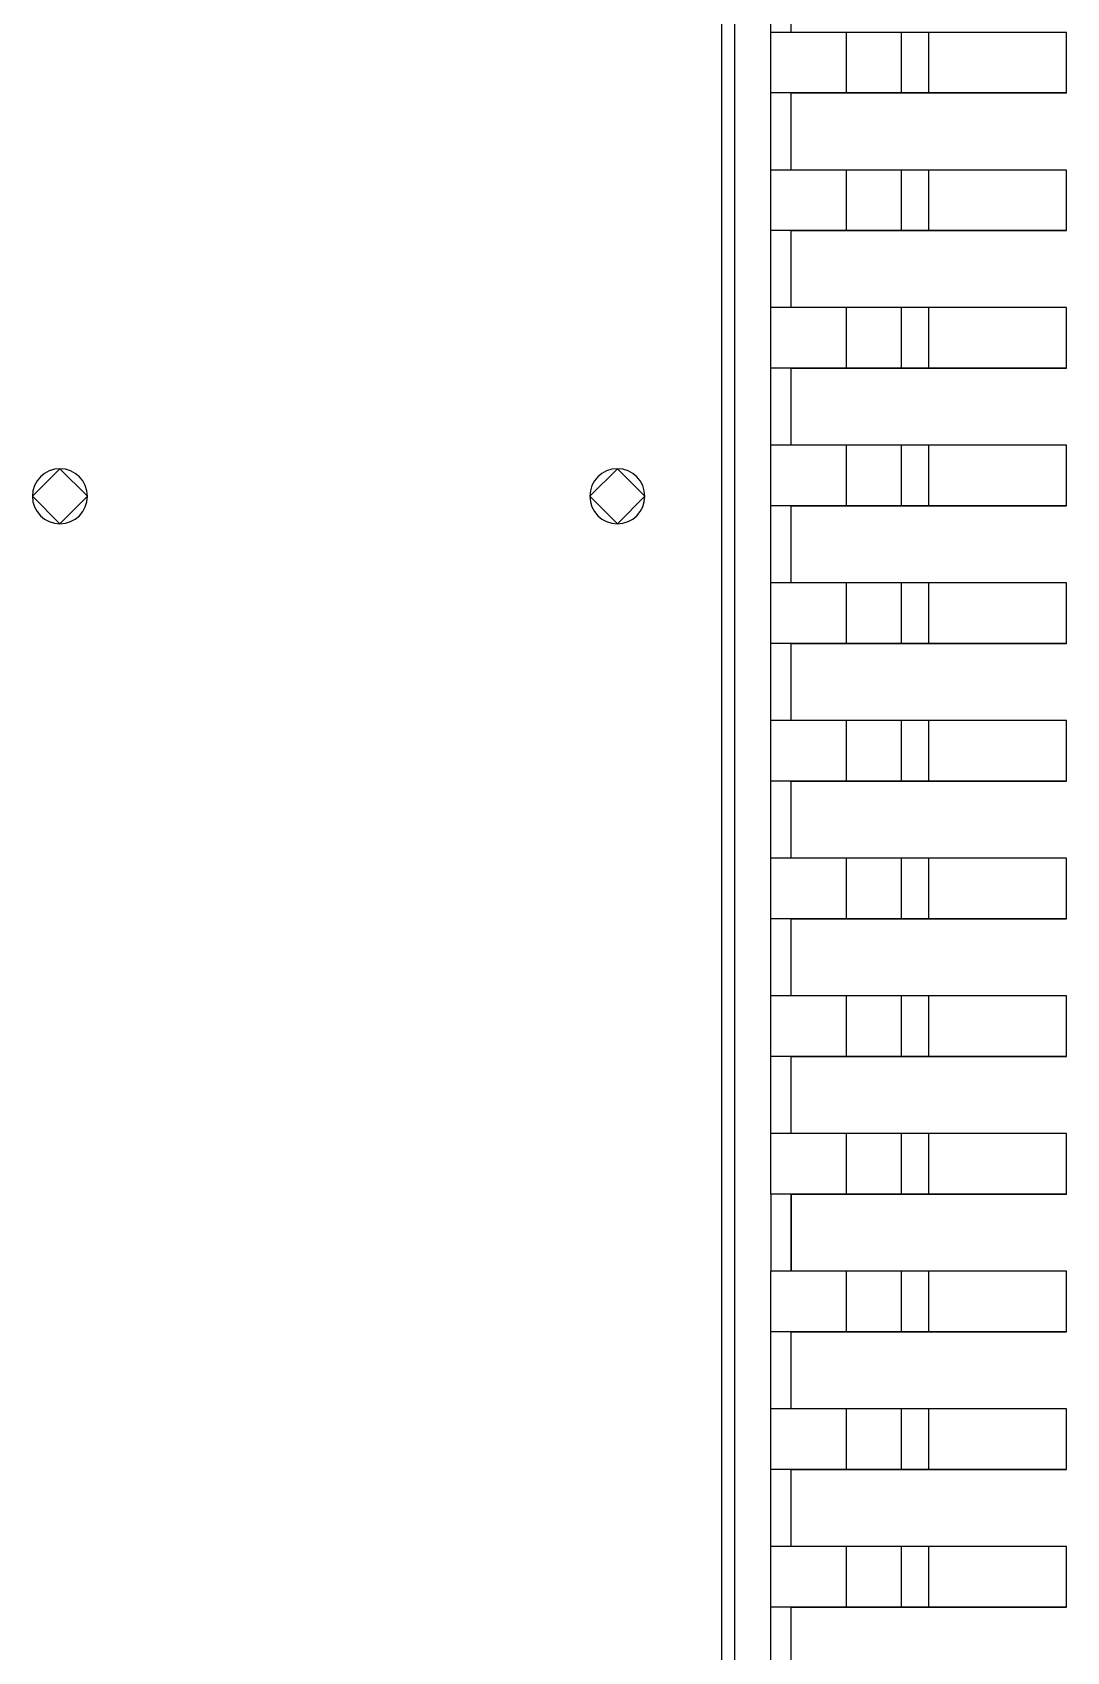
# Model space of a CAD drawing. Header units: inches. Extents: x 5 to 589, y -420 to -5.
# Drawn here: x 161.53 to 169.05, y -118.85 to -107.08 of the extents above; entities that cross this region are included whole.
import ezdxf

# ---------------------------------------------------------------- set-up
doc = ezdxf.new("R2010")
doc.units = ezdxf.units.IN
doc.header["$MEASUREMENT"] = 0

msp = doc.modelspace()

# ---------------------------------------------------------------- linework, layer by layer
at = {"color": 7, "true_color": 0xffffff}
for p, q in [((166.637, -128.25), (166.637, -89.358)), ((166.539, -89.4), (166.539, -128.208)), ((166.897, -107.084), (166.897, -106.524)), ((167.047, -107.084), (167.047, -106.524)), ((166.897, -107.524), (166.897, -107.084)), ((167.047, -107.084), (166.897, -107.084)), ((167.447, -107.084), (167.047, -107.084)), ((167.537, -107.084), (167.447, -107.084)), ((167.447, -107.524), (167.447, -107.084)), ((167.621, -107.084), (167.537, -107.084)), ((167.697, -107.084), (167.621, -107.084)), ((167.759, -107.084), (167.697, -107.084)), ((167.807, -107.084), (167.759, -107.084)), ((167.837, -107.084), (167.807, -107.084)), ((167.847, -107.084), (167.837, -107.084)), ((167.847, -107.524), (167.847, -107.084)), ((167.853, -107.084), (167.847, -107.084)), ((167.867, -107.084), (167.853, -107.084)), ((167.891, -107.084), (167.867, -107.084)), ((167.923, -107.084), (167.891, -107.084)), ((167.961, -107.084), (167.923, -107.084)), ((168.003, -107.084), (167.961, -107.084)), ((168.047, -107.084), (168.003, -107.084)), ((169.047, -107.084), (168.047, -107.084)), ((168.047, -107.524), (168.047, -107.084)), ((169.047, -107.524), (169.047, -107.084)), ((169.047, -107.524), (169.047, -107.084)), ((166.897, -108.084), (166.897, -107.524)), ((167.047, -107.524), (166.897, -107.524)), ((167.047, -108.084), (167.047, -107.524)), ((167.047, -107.524), (169.047, -107.524)), ((167.447, -107.524), (167.047, -107.524)), ((167.047, -108.084), (167.047, -107.524)), ((167.537, -107.524), (167.447, -107.524)), ((167.621, -107.524), (167.537, -107.524)), ((167.697, -107.524), (167.621, -107.524)), ((167.759, -107.524), (167.697, -107.524)), ((167.807, -107.524), (167.759, -107.524)), ((167.837, -107.524), (167.807, -107.524)), ((167.847, -107.524), (167.837, -107.524)), ((167.853, -107.524), (167.847, -107.524)), ((167.867, -107.524), (167.853, -107.524)), ((167.891, -107.524), (167.867, -107.524)), ((167.923, -107.524), (167.891, -107.524)), ((167.961, -107.524), (167.923, -107.524)), ((168.003, -107.524), (167.961, -107.524)), ((168.047, -107.524), (168.003, -107.524)), ((169.047, -107.524), (168.047, -107.524)), ((166.897, -108.524), (166.897, -108.084)), ((167.047, -108.084), (166.897, -108.084)), ((169.047, -108.084), (167.047, -108.084)), ((167.447, -108.084), (167.047, -108.084)), ((167.537, -108.084), (167.447, -108.084)), ((167.447, -108.524), (167.447, -108.084)), ((167.621, -108.084), (167.537, -108.084)), ((167.697, -108.084), (167.621, -108.084)), ((167.759, -108.084), (167.697, -108.084)), ((167.807, -108.084), (167.759, -108.084)), ((167.837, -108.084), (167.807, -108.084)), ((167.847, -108.084), (167.837, -108.084)), ((167.847, -108.524), (167.847, -108.084)), ((167.853, -108.084), (167.847, -108.084)), ((167.867, -108.084), (167.853, -108.084)), ((167.891, -108.084), (167.867, -108.084)), ((167.923, -108.084), (167.891, -108.084)), ((167.961, -108.084), (167.923, -108.084)), ((168.003, -108.084), (167.961, -108.084)), ((168.047, -108.084), (168.003, -108.084)), ((169.047, -108.084), (168.047, -108.084)), ((168.047, -108.524), (168.047, -108.084)), ((169.047, -108.524), (169.047, -108.084)), ((169.047, -108.524), (169.047, -108.084)), ((166.897, -109.084), (166.897, -108.524)), ((167.047, -108.524), (166.897, -108.524)), ((167.047, -109.084), (167.047, -108.524)), ((167.047, -108.524), (169.047, -108.524)), ((167.447, -108.524), (167.047, -108.524)), ((167.047, -109.084), (167.047, -108.524)), ((167.537, -108.524), (167.447, -108.524)), ((167.621, -108.524), (167.537, -108.524)), ((167.697, -108.524), (167.621, -108.524)), ((167.759, -108.524), (167.697, -108.524)), ((167.807, -108.524), (167.759, -108.524)), ((167.837, -108.524), (167.807, -108.524)), ((167.847, -108.524), (167.837, -108.524)), ((167.853, -108.524), (167.847, -108.524)), ((167.867, -108.524), (167.853, -108.524)), ((167.891, -108.524), (167.867, -108.524)), ((167.923, -108.524), (167.891, -108.524)), ((167.961, -108.524), (167.923, -108.524)), ((168.003, -108.524), (167.961, -108.524)), ((168.047, -108.524), (168.003, -108.524)), ((169.047, -108.524), (168.047, -108.524)), ((166.897, -109.524), (166.897, -109.084)), ((167.047, -109.084), (166.897, -109.084)), ((169.047, -109.084), (167.047, -109.084)), ((167.447, -109.084), (167.047, -109.084)), ((167.537, -109.084), (167.447, -109.084)), ((167.447, -109.524), (167.447, -109.084)), ((167.621, -109.084), (167.537, -109.084)), ((167.697, -109.084), (167.621, -109.084)), ((167.759, -109.084), (167.697, -109.084)), ((167.807, -109.084), (167.759, -109.084)), ((167.837, -109.084), (167.807, -109.084)), ((167.847, -109.084), (167.837, -109.084)), ((167.847, -109.524), (167.847, -109.084)), ((167.853, -109.084), (167.847, -109.084)), ((167.867, -109.084), (167.853, -109.084)), ((167.891, -109.084), (167.867, -109.084)), ((167.923, -109.084), (167.891, -109.084)), ((167.961, -109.084), (167.923, -109.084)), ((168.003, -109.084), (167.961, -109.084)), ((168.047, -109.084), (168.003, -109.084)), ((169.047, -109.084), (168.047, -109.084)), ((168.047, -109.524), (168.047, -109.084)), ((169.047, -109.524), (169.047, -109.084)), ((169.047, -109.524), (169.047, -109.084)), ((166.897, -110.084), (166.897, -109.524)), ((167.047, -109.524), (166.897, -109.524)), ((167.047, -110.084), (167.047, -109.524)), ((167.047, -109.524), (169.047, -109.524)), ((167.447, -109.524), (167.047, -109.524)), ((167.047, -110.084), (167.047, -109.524)), ((167.537, -109.524), (167.447, -109.524)), ((167.621, -109.524), (167.537, -109.524)), ((167.697, -109.524), (167.621, -109.524)), ((167.759, -109.524), (167.697, -109.524)), ((167.807, -109.524), (167.759, -109.524)), ((167.837, -109.524), (167.807, -109.524)), ((167.847, -109.524), (167.837, -109.524)), ((167.853, -109.524), (167.847, -109.524)), ((167.867, -109.524), (167.853, -109.524)), ((167.891, -109.524), (167.867, -109.524)), ((167.923, -109.524), (167.891, -109.524)), ((167.961, -109.524), (167.923, -109.524)), ((168.003, -109.524), (167.961, -109.524)), ((168.047, -109.524), (168.003, -109.524)), ((169.047, -109.524), (168.047, -109.524)), ((166.897, -110.524), (166.897, -110.084)), ((167.047, -110.084), (166.897, -110.084)), ((169.047, -110.084), (167.047, -110.084)), ((167.447, -110.084), (167.047, -110.084)), ((167.537, -110.084), (167.447, -110.084)), ((167.447, -110.524), (167.447, -110.084)), ((167.621, -110.084), (167.537, -110.084)), ((167.697, -110.084), (167.621, -110.084)), ((167.759, -110.084), (167.697, -110.084)), ((167.807, -110.084), (167.759, -110.084)), ((167.837, -110.084), (167.807, -110.084)), ((167.847, -110.084), (167.837, -110.084)), ((167.847, -110.524), (167.847, -110.084)), ((167.853, -110.084), (167.847, -110.084)), ((167.867, -110.084), (167.853, -110.084)), ((167.891, -110.084), (167.867, -110.084)), ((167.923, -110.084), (167.891, -110.084)), ((167.961, -110.084), (167.923, -110.084)), ((168.003, -110.084), (167.961, -110.084)), ((168.047, -110.084), (168.003, -110.084)), ((169.047, -110.084), (168.047, -110.084)), ((168.047, -110.524), (168.047, -110.084)), ((169.047, -110.524), (169.047, -110.084)), ((169.047, -110.524), (169.047, -110.084)), ((166.897, -111.084), (166.897, -110.524)), ((167.047, -110.524), (166.897, -110.524)), ((167.047, -111.084), (167.047, -110.524)), ((167.047, -110.524), (169.047, -110.524)), ((167.447, -110.524), (167.047, -110.524)), ((167.047, -111.084), (167.047, -110.524)), ((167.537, -110.524), (167.447, -110.524)), ((167.621, -110.524), (167.537, -110.524)), ((167.697, -110.524), (167.621, -110.524)), ((167.759, -110.524), (167.697, -110.524)), ((167.807, -110.524), (167.759, -110.524)), ((167.837, -110.524), (167.807, -110.524)), ((167.847, -110.524), (167.837, -110.524)), ((167.853, -110.524), (167.847, -110.524)), ((167.867, -110.524), (167.853, -110.524)), ((167.891, -110.524), (167.867, -110.524)), ((167.923, -110.524), (167.891, -110.524)), ((167.961, -110.524), (167.923, -110.524)), ((168.003, -110.524), (167.961, -110.524)), ((168.047, -110.524), (168.003, -110.524)), ((169.047, -110.524), (168.047, -110.524)), ((166.897, -111.524), (166.897, -111.084)), ((167.047, -111.084), (166.897, -111.084)), ((169.047, -111.084), (167.047, -111.084)), ((167.447, -111.084), (167.047, -111.084)), ((167.537, -111.084), (167.447, -111.084)), ((167.447, -111.524), (167.447, -111.084)), ((167.621, -111.084), (167.537, -111.084)), ((167.697, -111.084), (167.621, -111.084)), ((167.759, -111.084), (167.697, -111.084)), ((167.807, -111.084), (167.759, -111.084)), ((167.837, -111.084), (167.807, -111.084)), ((167.847, -111.084), (167.837, -111.084)), ((167.847, -111.524), (167.847, -111.084)), ((167.853, -111.084), (167.847, -111.084)), ((167.867, -111.084), (167.853, -111.084)), ((167.891, -111.084), (167.867, -111.084)), ((167.923, -111.084), (167.891, -111.084)), ((167.961, -111.084), (167.923, -111.084)), ((168.003, -111.084), (167.961, -111.084)), ((168.047, -111.084), (168.003, -111.084)), ((169.047, -111.084), (168.047, -111.084)), ((168.047, -111.524), (168.047, -111.084)), ((169.047, -111.524), (169.047, -111.084)), ((169.047, -111.524), (169.047, -111.084)), ((166.897, -112.084), (166.897, -111.524)), ((167.047, -111.524), (166.897, -111.524)), ((167.047, -112.084), (167.047, -111.524)), ((167.047, -111.524), (169.047, -111.524)), ((167.447, -111.524), (167.047, -111.524)), ((167.047, -112.084), (167.047, -111.524)), ((167.537, -111.524), (167.447, -111.524)), ((167.621, -111.524), (167.537, -111.524)), ((167.697, -111.524), (167.621, -111.524)), ((167.759, -111.524), (167.697, -111.524)), ((167.807, -111.524), (167.759, -111.524)), ((167.837, -111.524), (167.807, -111.524)), ((167.847, -111.524), (167.837, -111.524)), ((167.853, -111.524), (167.847, -111.524)), ((167.867, -111.524), (167.853, -111.524)), ((167.891, -111.524), (167.867, -111.524)), ((167.923, -111.524), (167.891, -111.524)), ((167.961, -111.524), (167.923, -111.524)), ((168.003, -111.524), (167.961, -111.524)), ((168.047, -111.524), (168.003, -111.524)), ((169.047, -111.524), (168.047, -111.524)), ((166.897, -112.524), (166.897, -112.084)), ((167.047, -112.084), (166.897, -112.084)), ((169.047, -112.084), (167.047, -112.084)), ((167.447, -112.084), (167.047, -112.084)), ((167.537, -112.084), (167.447, -112.084)), ((167.447, -112.524), (167.447, -112.084)), ((167.621, -112.084), (167.537, -112.084)), ((167.697, -112.084), (167.621, -112.084)), ((167.759, -112.084), (167.697, -112.084)), ((167.807, -112.084), (167.759, -112.084)), ((167.837, -112.084), (167.807, -112.084)), ((167.847, -112.084), (167.837, -112.084)), ((167.847, -112.524), (167.847, -112.084)), ((167.853, -112.084), (167.847, -112.084)), ((167.867, -112.084), (167.853, -112.084)), ((167.891, -112.084), (167.867, -112.084)), ((167.923, -112.084), (167.891, -112.084)), ((167.961, -112.084), (167.923, -112.084)), ((168.003, -112.084), (167.961, -112.084)), ((168.047, -112.084), (168.003, -112.084)), ((169.047, -112.084), (168.047, -112.084)), ((168.047, -112.524), (168.047, -112.084)), ((169.047, -112.524), (169.047, -112.084)), ((169.047, -112.524), (169.047, -112.084)), ((166.897, -113.084), (166.897, -112.524)), ((167.047, -112.524), (166.897, -112.524)), ((167.047, -113.084), (167.047, -112.524)), ((167.047, -112.524), (169.047, -112.524)), ((167.447, -112.524), (167.047, -112.524)), ((167.047, -113.084), (167.047, -112.524)), ((167.537, -112.524), (167.447, -112.524)), ((167.621, -112.524), (167.537, -112.524)), ((167.697, -112.524), (167.621, -112.524)), ((167.759, -112.524), (167.697, -112.524)), ((167.807, -112.524), (167.759, -112.524)), ((167.837, -112.524), (167.807, -112.524)), ((167.847, -112.524), (167.837, -112.524)), ((167.853, -112.524), (167.847, -112.524)), ((167.867, -112.524), (167.853, -112.524)), ((167.891, -112.524), (167.867, -112.524)), ((167.923, -112.524), (167.891, -112.524)), ((167.961, -112.524), (167.923, -112.524)), ((168.003, -112.524), (167.961, -112.524)), ((168.047, -112.524), (168.003, -112.524)), ((169.047, -112.524), (168.047, -112.524)), ((166.897, -113.524), (166.897, -113.084)), ((167.047, -113.084), (166.897, -113.084)), ((169.047, -113.084), (167.047, -113.084)), ((167.447, -113.084), (167.047, -113.084)), ((167.537, -113.084), (167.447, -113.084)), ((167.447, -113.524), (167.447, -113.084)), ((167.621, -113.084), (167.537, -113.084)), ((167.697, -113.084), (167.621, -113.084)), ((167.759, -113.084), (167.697, -113.084)), ((167.807, -113.084), (167.759, -113.084)), ((167.837, -113.084), (167.807, -113.084)), ((167.847, -113.084), (167.837, -113.084)), ((167.847, -113.524), (167.847, -113.084)), ((167.853, -113.084), (167.847, -113.084)), ((167.867, -113.084), (167.853, -113.084)), ((167.891, -113.084), (167.867, -113.084)), ((167.923, -113.084), (167.891, -113.084)), ((167.961, -113.084), (167.923, -113.084)), ((168.003, -113.084), (167.961, -113.084)), ((168.047, -113.084), (168.003, -113.084)), ((169.047, -113.084), (168.047, -113.084)), ((168.047, -113.524), (168.047, -113.084)), ((169.047, -113.524), (169.047, -113.084)), ((169.047, -113.524), (169.047, -113.084)), ((166.897, -114.084), (166.897, -113.524)), ((167.047, -113.524), (166.897, -113.524)), ((167.047, -114.084), (167.047, -113.524)), ((167.047, -113.524), (169.047, -113.524)), ((167.447, -113.524), (167.047, -113.524)), ((167.047, -114.084), (167.047, -113.524)), ((167.537, -113.524), (167.447, -113.524)), ((167.621, -113.524), (167.537, -113.524)), ((167.697, -113.524), (167.621, -113.524)), ((167.759, -113.524), (167.697, -113.524)), ((167.807, -113.524), (167.759, -113.524)), ((167.837, -113.524), (167.807, -113.524)), ((167.847, -113.524), (167.837, -113.524)), ((167.853, -113.524), (167.847, -113.524)), ((167.867, -113.524), (167.853, -113.524)), ((167.891, -113.524), (167.867, -113.524)), ((167.923, -113.524), (167.891, -113.524)), ((167.961, -113.524), (167.923, -113.524)), ((168.003, -113.524), (167.961, -113.524)), ((168.047, -113.524), (168.003, -113.524)), ((169.047, -113.524), (168.047, -113.524)), ((166.897, -114.524), (166.897, -114.084)), ((167.047, -114.084), (166.897, -114.084)), ((169.047, -114.084), (167.047, -114.084)), ((167.447, -114.084), (167.047, -114.084)), ((167.537, -114.084), (167.447, -114.084)), ((167.447, -114.524), (167.447, -114.084)), ((167.621, -114.084), (167.537, -114.084)), ((167.697, -114.084), (167.621, -114.084)), ((167.759, -114.084), (167.697, -114.084)), ((167.807, -114.084), (167.759, -114.084)), ((167.837, -114.084), (167.807, -114.084)), ((167.847, -114.084), (167.837, -114.084)), ((167.847, -114.524), (167.847, -114.084)), ((167.853, -114.084), (167.847, -114.084)), ((167.867, -114.084), (167.853, -114.084)), ((167.891, -114.084), (167.867, -114.084)), ((167.923, -114.084), (167.891, -114.084)), ((167.961, -114.084), (167.923, -114.084)), ((168.003, -114.084), (167.961, -114.084)), ((168.047, -114.084), (168.003, -114.084)), ((169.047, -114.084), (168.047, -114.084)), ((168.047, -114.524), (168.047, -114.084)), ((169.047, -114.524), (169.047, -114.084)), ((169.047, -114.524), (169.047, -114.084)), ((166.897, -115.084), (166.897, -114.524)), ((167.047, -114.524), (166.897, -114.524)), ((167.047, -115.084), (167.047, -114.524)), ((167.047, -114.524), (169.047, -114.524)), ((167.447, -114.524), (167.047, -114.524)), ((167.047, -115.084), (167.047, -114.524)), ((167.537, -114.524), (167.447, -114.524)), ((167.621, -114.524), (167.537, -114.524)), ((167.697, -114.524), (167.621, -114.524)), ((167.759, -114.524), (167.697, -114.524)), ((167.807, -114.524), (167.759, -114.524)), ((167.837, -114.524), (167.807, -114.524)), ((167.847, -114.524), (167.837, -114.524)), ((167.853, -114.524), (167.847, -114.524)), ((167.867, -114.524), (167.853, -114.524)), ((167.891, -114.524), (167.867, -114.524)), ((167.923, -114.524), (167.891, -114.524)), ((167.961, -114.524), (167.923, -114.524)), ((168.003, -114.524), (167.961, -114.524)), ((168.047, -114.524), (168.003, -114.524)), ((169.047, -114.524), (168.047, -114.524)), ((166.897, -115.524), (166.897, -115.084)), ((167.047, -115.084), (166.897, -115.084)), ((169.047, -115.084), (167.047, -115.084)), ((167.447, -115.084), (167.047, -115.084)), ((167.537, -115.084), (167.447, -115.084)), ((167.447, -115.524), (167.447, -115.084)), ((167.621, -115.084), (167.537, -115.084)), ((167.697, -115.084), (167.621, -115.084)), ((167.759, -115.084), (167.697, -115.084)), ((167.807, -115.084), (167.759, -115.084)), ((167.837, -115.084), (167.807, -115.084)), ((167.847, -115.084), (167.837, -115.084)), ((167.847, -115.524), (167.847, -115.084)), ((167.853, -115.084), (167.847, -115.084)), ((167.867, -115.084), (167.853, -115.084)), ((167.891, -115.084), (167.867, -115.084)), ((167.923, -115.084), (167.891, -115.084)), ((167.961, -115.084), (167.923, -115.084)), ((168.003, -115.084), (167.961, -115.084)), ((168.047, -115.084), (168.003, -115.084)), ((169.047, -115.084), (168.047, -115.084)), ((168.047, -115.524), (168.047, -115.084)), ((169.047, -115.524), (169.047, -115.084)), ((169.047, -115.524), (169.047, -115.084)), ((166.897, -115.524), (166.897, -116.084)), ((167.047, -115.524), (166.897, -115.524)), ((167.047, -116.084), (167.047, -115.524)), ((167.047, -115.524), (169.047, -115.524)), ((167.447, -115.524), (167.047, -115.524)), ((167.047, -115.524), (167.047, -116.084)), ((167.537, -115.524), (167.447, -115.524)), ((167.621, -115.524), (167.537, -115.524)), ((167.697, -115.524), (167.621, -115.524)), ((167.759, -115.524), (167.697, -115.524)), ((167.807, -115.524), (167.759, -115.524)), ((167.837, -115.524), (167.807, -115.524)), ((167.847, -115.524), (167.837, -115.524)), ((167.853, -115.524), (167.847, -115.524)), ((167.867, -115.524), (167.853, -115.524)), ((167.891, -115.524), (167.867, -115.524)), ((167.923, -115.524), (167.891, -115.524)), ((167.961, -115.524), (167.923, -115.524)), ((168.003, -115.524), (167.961, -115.524)), ((168.047, -115.524), (168.003, -115.524)), ((169.047, -115.524), (168.047, -115.524)), ((166.897, -116.524), (166.897, -116.084)), ((167.047, -116.084), (166.897, -116.084)), ((169.047, -116.084), (167.047, -116.084)), ((167.447, -116.084), (167.047, -116.084)), ((167.537, -116.084), (167.447, -116.084)), ((167.447, -116.524), (167.447, -116.084)), ((167.621, -116.084), (167.537, -116.084)), ((167.697, -116.084), (167.621, -116.084)), ((167.759, -116.084), (167.697, -116.084)), ((167.807, -116.084), (167.759, -116.084)), ((167.837, -116.084), (167.807, -116.084)), ((167.847, -116.084), (167.837, -116.084)), ((167.847, -116.524), (167.847, -116.084)), ((167.853, -116.084), (167.847, -116.084)), ((167.867, -116.084), (167.853, -116.084)), ((167.891, -116.084), (167.867, -116.084)), ((167.923, -116.084), (167.891, -116.084)), ((167.961, -116.084), (167.923, -116.084)), ((168.003, -116.084), (167.961, -116.084)), ((168.047, -116.084), (168.003, -116.084)), ((169.047, -116.084), (168.047, -116.084)), ((168.047, -116.524), (168.047, -116.084)), ((169.047, -116.524), (169.047, -116.084)), ((169.047, -116.524), (169.047, -116.084)), ((166.897, -117.084), (166.897, -116.524)), ((167.047, -116.524), (166.897, -116.524)), ((167.047, -117.084), (167.047, -116.524)), ((167.047, -116.524), (169.047, -116.524)), ((167.447, -116.524), (167.047, -116.524)), ((167.047, -117.084), (167.047, -116.524)), ((167.537, -116.524), (167.447, -116.524)), ((167.621, -116.524), (167.537, -116.524)), ((167.697, -116.524), (167.621, -116.524)), ((167.759, -116.524), (167.697, -116.524)), ((167.807, -116.524), (167.759, -116.524)), ((167.837, -116.524), (167.807, -116.524)), ((167.847, -116.524), (167.837, -116.524)), ((167.853, -116.524), (167.847, -116.524)), ((167.867, -116.524), (167.853, -116.524)), ((167.891, -116.524), (167.867, -116.524)), ((167.923, -116.524), (167.891, -116.524)), ((167.961, -116.524), (167.923, -116.524)), ((168.003, -116.524), (167.961, -116.524)), ((168.047, -116.524), (168.003, -116.524)), ((169.047, -116.524), (168.047, -116.524)), ((166.897, -117.524), (166.897, -117.084)), ((167.047, -117.084), (166.897, -117.084)), ((169.047, -117.084), (167.047, -117.084)), ((167.447, -117.084), (167.047, -117.084)), ((167.537, -117.084), (167.447, -117.084)), ((167.447, -117.524), (167.447, -117.084)), ((167.621, -117.084), (167.537, -117.084)), ((167.697, -117.084), (167.621, -117.084)), ((167.759, -117.084), (167.697, -117.084)), ((167.807, -117.084), (167.759, -117.084)), ((167.837, -117.084), (167.807, -117.084)), ((167.847, -117.084), (167.837, -117.084)), ((167.847, -117.524), (167.847, -117.084)), ((167.853, -117.084), (167.847, -117.084)), ((167.867, -117.084), (167.853, -117.084)), ((167.891, -117.084), (167.867, -117.084)), ((167.923, -117.084), (167.891, -117.084)), ((167.961, -117.084), (167.923, -117.084)), ((168.003, -117.084), (167.961, -117.084)), ((168.047, -117.084), (168.003, -117.084)), ((169.047, -117.084), (168.047, -117.084)), ((168.047, -117.524), (168.047, -117.084)), ((169.047, -117.524), (169.047, -117.084)), ((169.047, -117.524), (169.047, -117.084)), ((166.897, -118.084), (166.897, -117.524)), ((167.047, -117.524), (166.897, -117.524)), ((167.047, -118.084), (167.047, -117.524)), ((167.047, -117.524), (169.047, -117.524)), ((167.447, -117.524), (167.047, -117.524)), ((167.047, -118.084), (167.047, -117.524)), ((167.537, -117.524), (167.447, -117.524)), ((167.621, -117.524), (167.537, -117.524)), ((167.697, -117.524), (167.621, -117.524)), ((167.759, -117.524), (167.697, -117.524)), ((167.807, -117.524), (167.759, -117.524)), ((167.837, -117.524), (167.807, -117.524)), ((167.847, -117.524), (167.837, -117.524)), ((167.853, -117.524), (167.847, -117.524)), ((167.867, -117.524), (167.853, -117.524)), ((167.891, -117.524), (167.867, -117.524)), ((167.923, -117.524), (167.891, -117.524)), ((167.961, -117.524), (167.923, -117.524)), ((168.003, -117.524), (167.961, -117.524)), ((168.047, -117.524), (168.003, -117.524)), ((169.047, -117.524), (168.047, -117.524)), ((166.897, -118.524), (166.897, -118.084)), ((167.047, -118.084), (166.897, -118.084)), ((169.047, -118.084), (167.047, -118.084)), ((167.447, -118.084), (167.047, -118.084)), ((167.537, -118.084), (167.447, -118.084)), ((167.447, -118.524), (167.447, -118.084)), ((167.621, -118.084), (167.537, -118.084)), ((167.697, -118.084), (167.621, -118.084)), ((167.759, -118.084), (167.697, -118.084)), ((167.807, -118.084), (167.759, -118.084)), ((167.837, -118.084), (167.807, -118.084)), ((167.847, -118.084), (167.837, -118.084)), ((167.847, -118.524), (167.847, -118.084)), ((167.853, -118.084), (167.847, -118.084)), ((167.867, -118.084), (167.853, -118.084)), ((167.891, -118.084), (167.867, -118.084)), ((167.923, -118.084), (167.891, -118.084)), ((167.961, -118.084), (167.923, -118.084)), ((168.003, -118.084), (167.961, -118.084)), ((168.047, -118.084), (168.003, -118.084)), ((169.047, -118.084), (168.047, -118.084)), ((168.047, -118.524), (168.047, -118.084)), ((169.047, -118.524), (169.047, -118.084)), ((169.047, -118.524), (169.047, -118.084)), ((166.897, -119.084), (166.897, -118.524)), ((167.047, -118.524), (166.897, -118.524)), ((167.047, -119.084), (167.047, -118.524)), ((167.047, -118.524), (169.047, -118.524)), ((167.447, -118.524), (167.047, -118.524)), ((167.047, -119.084), (167.047, -118.524)), ((167.537, -118.524), (167.447, -118.524)), ((167.621, -118.524), (167.537, -118.524)), ((167.697, -118.524), (167.621, -118.524)), ((167.759, -118.524), (167.697, -118.524)), ((167.807, -118.524), (167.759, -118.524)), ((167.837, -118.524), (167.807, -118.524)), ((167.847, -118.524), (167.837, -118.524)), ((167.853, -118.524), (167.847, -118.524)), ((167.867, -118.524), (167.853, -118.524)), ((167.891, -118.524), (167.867, -118.524)), ((167.923, -118.524), (167.891, -118.524)), ((167.961, -118.524), (167.923, -118.524)), ((168.003, -118.524), (167.961, -118.524)), ((168.047, -118.524), (168.003, -118.524)), ((169.047, -118.524), (168.047, -118.524))]:
    msp.add_line(p, q, dxfattribs=at)
at = {"color": 18, "true_color": 0x000000}
for p, q in [((166.637, -128.25), (166.637, -89.358)), ((166.539, -89.4), (166.539, -128.208)), ((166.897, -107.084), (166.897, -106.524)), ((167.047, -107.084), (167.047, -106.524)), ((166.897, -107.524), (166.897, -107.084)), ((167.047, -107.084), (166.897, -107.084)), ((167.447, -107.084), (167.047, -107.084)), ((167.537, -107.084), (167.447, -107.084)), ((167.447, -107.524), (167.447, -107.084)), ((167.621, -107.084), (167.537, -107.084)), ((167.697, -107.084), (167.621, -107.084)), ((167.759, -107.084), (167.697, -107.084)), ((167.807, -107.084), (167.759, -107.084)), ((167.837, -107.084), (167.807, -107.084)), ((167.847, -107.084), (167.837, -107.084)), ((167.847, -107.524), (167.847, -107.084)), ((167.853, -107.084), (167.847, -107.084)), ((167.867, -107.084), (167.853, -107.084)), ((167.891, -107.084), (167.867, -107.084)), ((167.923, -107.084), (167.891, -107.084)), ((167.961, -107.084), (167.923, -107.084)), ((168.003, -107.084), (167.961, -107.084)), ((168.047, -107.084), (168.003, -107.084)), ((169.047, -107.084), (168.047, -107.084)), ((168.047, -107.524), (168.047, -107.084)), ((169.047, -107.524), (169.047, -107.084)), ((169.047, -107.524), (169.047, -107.084)), ((166.897, -108.084), (166.897, -107.524)), ((167.047, -107.524), (166.897, -107.524)), ((167.047, -108.084), (167.047, -107.524)), ((167.047, -107.524), (169.047, -107.524)), ((167.447, -107.524), (167.047, -107.524)), ((167.047, -108.084), (167.047, -107.524)), ((167.537, -107.524), (167.447, -107.524)), ((167.621, -107.524), (167.537, -107.524)), ((167.697, -107.524), (167.621, -107.524)), ((167.759, -107.524), (167.697, -107.524)), ((167.807, -107.524), (167.759, -107.524)), ((167.837, -107.524), (167.807, -107.524)), ((167.847, -107.524), (167.837, -107.524)), ((167.853, -107.524), (167.847, -107.524)), ((167.867, -107.524), (167.853, -107.524)), ((167.891, -107.524), (167.867, -107.524)), ((167.923, -107.524), (167.891, -107.524)), ((167.961, -107.524), (167.923, -107.524)), ((168.003, -107.524), (167.961, -107.524)), ((168.047, -107.524), (168.003, -107.524)), ((169.047, -107.524), (168.047, -107.524)), ((166.897, -108.524), (166.897, -108.084)), ((167.047, -108.084), (166.897, -108.084)), ((169.047, -108.084), (167.047, -108.084)), ((167.447, -108.084), (167.047, -108.084)), ((167.537, -108.084), (167.447, -108.084)), ((167.447, -108.524), (167.447, -108.084)), ((167.621, -108.084), (167.537, -108.084)), ((167.697, -108.084), (167.621, -108.084)), ((167.759, -108.084), (167.697, -108.084)), ((167.807, -108.084), (167.759, -108.084)), ((167.837, -108.084), (167.807, -108.084)), ((167.847, -108.084), (167.837, -108.084)), ((167.847, -108.524), (167.847, -108.084)), ((167.853, -108.084), (167.847, -108.084)), ((167.867, -108.084), (167.853, -108.084)), ((167.891, -108.084), (167.867, -108.084)), ((167.923, -108.084), (167.891, -108.084)), ((167.961, -108.084), (167.923, -108.084)), ((168.003, -108.084), (167.961, -108.084)), ((168.047, -108.084), (168.003, -108.084)), ((169.047, -108.084), (168.047, -108.084)), ((168.047, -108.524), (168.047, -108.084)), ((169.047, -108.524), (169.047, -108.084)), ((169.047, -108.524), (169.047, -108.084)), ((166.897, -109.084), (166.897, -108.524)), ((167.047, -108.524), (166.897, -108.524)), ((167.047, -109.084), (167.047, -108.524)), ((167.047, -108.524), (169.047, -108.524)), ((167.447, -108.524), (167.047, -108.524)), ((167.047, -109.084), (167.047, -108.524)), ((167.537, -108.524), (167.447, -108.524)), ((167.621, -108.524), (167.537, -108.524)), ((167.697, -108.524), (167.621, -108.524)), ((167.759, -108.524), (167.697, -108.524)), ((167.807, -108.524), (167.759, -108.524)), ((167.837, -108.524), (167.807, -108.524)), ((167.847, -108.524), (167.837, -108.524)), ((167.853, -108.524), (167.847, -108.524)), ((167.867, -108.524), (167.853, -108.524)), ((167.891, -108.524), (167.867, -108.524)), ((167.923, -108.524), (167.891, -108.524)), ((167.961, -108.524), (167.923, -108.524)), ((168.003, -108.524), (167.961, -108.524)), ((168.047, -108.524), (168.003, -108.524)), ((169.047, -108.524), (168.047, -108.524)), ((166.897, -109.524), (166.897, -109.084)), ((167.047, -109.084), (166.897, -109.084)), ((169.047, -109.084), (167.047, -109.084)), ((167.447, -109.084), (167.047, -109.084)), ((167.537, -109.084), (167.447, -109.084)), ((167.447, -109.524), (167.447, -109.084)), ((167.621, -109.084), (167.537, -109.084)), ((167.697, -109.084), (167.621, -109.084)), ((167.759, -109.084), (167.697, -109.084)), ((167.807, -109.084), (167.759, -109.084)), ((167.837, -109.084), (167.807, -109.084)), ((167.847, -109.084), (167.837, -109.084)), ((167.847, -109.524), (167.847, -109.084)), ((167.853, -109.084), (167.847, -109.084)), ((167.867, -109.084), (167.853, -109.084)), ((167.891, -109.084), (167.867, -109.084)), ((167.923, -109.084), (167.891, -109.084)), ((167.961, -109.084), (167.923, -109.084)), ((168.003, -109.084), (167.961, -109.084)), ((168.047, -109.084), (168.003, -109.084)), ((169.047, -109.084), (168.047, -109.084)), ((168.047, -109.524), (168.047, -109.084)), ((169.047, -109.524), (169.047, -109.084)), ((169.047, -109.524), (169.047, -109.084)), ((166.897, -110.084), (166.897, -109.524)), ((167.047, -109.524), (166.897, -109.524)), ((167.047, -110.084), (167.047, -109.524)), ((167.047, -109.524), (169.047, -109.524)), ((167.447, -109.524), (167.047, -109.524)), ((167.047, -110.084), (167.047, -109.524)), ((167.537, -109.524), (167.447, -109.524)), ((167.621, -109.524), (167.537, -109.524)), ((167.697, -109.524), (167.621, -109.524)), ((167.759, -109.524), (167.697, -109.524)), ((167.807, -109.524), (167.759, -109.524)), ((167.837, -109.524), (167.807, -109.524)), ((167.847, -109.524), (167.837, -109.524)), ((167.853, -109.524), (167.847, -109.524)), ((167.867, -109.524), (167.853, -109.524)), ((167.891, -109.524), (167.867, -109.524)), ((167.923, -109.524), (167.891, -109.524)), ((167.961, -109.524), (167.923, -109.524)), ((168.003, -109.524), (167.961, -109.524)), ((168.047, -109.524), (168.003, -109.524)), ((169.047, -109.524), (168.047, -109.524)), ((166.897, -110.524), (166.897, -110.084)), ((167.047, -110.084), (166.897, -110.084)), ((169.047, -110.084), (167.047, -110.084)), ((167.447, -110.084), (167.047, -110.084)), ((167.537, -110.084), (167.447, -110.084)), ((167.447, -110.524), (167.447, -110.084)), ((167.621, -110.084), (167.537, -110.084)), ((167.697, -110.084), (167.621, -110.084)), ((167.759, -110.084), (167.697, -110.084)), ((167.807, -110.084), (167.759, -110.084)), ((167.837, -110.084), (167.807, -110.084)), ((167.847, -110.084), (167.837, -110.084)), ((167.847, -110.524), (167.847, -110.084)), ((167.853, -110.084), (167.847, -110.084)), ((167.867, -110.084), (167.853, -110.084)), ((167.891, -110.084), (167.867, -110.084)), ((167.923, -110.084), (167.891, -110.084)), ((167.961, -110.084), (167.923, -110.084)), ((168.003, -110.084), (167.961, -110.084)), ((168.047, -110.084), (168.003, -110.084)), ((169.047, -110.084), (168.047, -110.084)), ((168.047, -110.524), (168.047, -110.084)), ((169.047, -110.524), (169.047, -110.084)), ((169.047, -110.524), (169.047, -110.084)), ((161.733, -110.254), (161.533, -110.454)), ((161.933, -110.454), (161.733, -110.254)), ((165.783, -110.254), (165.583, -110.454)), ((165.983, -110.454), (165.783, -110.254)), ((161.533, -110.454), (161.733, -110.654)), ((161.733, -110.654), (161.933, -110.454)), ((165.583, -110.454), (165.783, -110.654)), ((165.783, -110.654), (165.983, -110.454)), ((166.897, -111.084), (166.897, -110.524)), ((167.047, -110.524), (166.897, -110.524)), ((167.047, -111.084), (167.047, -110.524)), ((167.047, -110.524), (169.047, -110.524)), ((167.447, -110.524), (167.047, -110.524)), ((167.047, -111.084), (167.047, -110.524)), ((167.537, -110.524), (167.447, -110.524)), ((167.621, -110.524), (167.537, -110.524)), ((167.697, -110.524), (167.621, -110.524)), ((167.759, -110.524), (167.697, -110.524)), ((167.807, -110.524), (167.759, -110.524)), ((167.837, -110.524), (167.807, -110.524)), ((167.847, -110.524), (167.837, -110.524)), ((167.853, -110.524), (167.847, -110.524)), ((167.867, -110.524), (167.853, -110.524)), ((167.891, -110.524), (167.867, -110.524)), ((167.923, -110.524), (167.891, -110.524)), ((167.961, -110.524), (167.923, -110.524)), ((168.003, -110.524), (167.961, -110.524)), ((168.047, -110.524), (168.003, -110.524)), ((169.047, -110.524), (168.047, -110.524)), ((166.897, -111.524), (166.897, -111.084)), ((167.047, -111.084), (166.897, -111.084)), ((169.047, -111.084), (167.047, -111.084)), ((167.447, -111.084), (167.047, -111.084)), ((167.537, -111.084), (167.447, -111.084)), ((167.447, -111.524), (167.447, -111.084)), ((167.621, -111.084), (167.537, -111.084)), ((167.697, -111.084), (167.621, -111.084)), ((167.759, -111.084), (167.697, -111.084)), ((167.807, -111.084), (167.759, -111.084)), ((167.837, -111.084), (167.807, -111.084)), ((167.847, -111.084), (167.837, -111.084)), ((167.847, -111.524), (167.847, -111.084)), ((167.853, -111.084), (167.847, -111.084)), ((167.867, -111.084), (167.853, -111.084)), ((167.891, -111.084), (167.867, -111.084)), ((167.923, -111.084), (167.891, -111.084)), ((167.961, -111.084), (167.923, -111.084)), ((168.003, -111.084), (167.961, -111.084)), ((168.047, -111.084), (168.003, -111.084)), ((169.047, -111.084), (168.047, -111.084)), ((168.047, -111.524), (168.047, -111.084)), ((169.047, -111.524), (169.047, -111.084)), ((169.047, -111.524), (169.047, -111.084)), ((166.897, -112.084), (166.897, -111.524)), ((167.047, -111.524), (166.897, -111.524)), ((167.047, -112.084), (167.047, -111.524)), ((167.047, -111.524), (169.047, -111.524)), ((167.447, -111.524), (167.047, -111.524)), ((167.047, -112.084), (167.047, -111.524)), ((167.537, -111.524), (167.447, -111.524)), ((167.621, -111.524), (167.537, -111.524)), ((167.697, -111.524), (167.621, -111.524)), ((167.759, -111.524), (167.697, -111.524)), ((167.807, -111.524), (167.759, -111.524)), ((167.837, -111.524), (167.807, -111.524)), ((167.847, -111.524), (167.837, -111.524)), ((167.853, -111.524), (167.847, -111.524)), ((167.867, -111.524), (167.853, -111.524)), ((167.891, -111.524), (167.867, -111.524)), ((167.923, -111.524), (167.891, -111.524)), ((167.961, -111.524), (167.923, -111.524)), ((168.003, -111.524), (167.961, -111.524)), ((168.047, -111.524), (168.003, -111.524)), ((169.047, -111.524), (168.047, -111.524)), ((166.897, -112.524), (166.897, -112.084)), ((167.047, -112.084), (166.897, -112.084)), ((169.047, -112.084), (167.047, -112.084)), ((167.447, -112.084), (167.047, -112.084)), ((167.537, -112.084), (167.447, -112.084)), ((167.447, -112.524), (167.447, -112.084)), ((167.621, -112.084), (167.537, -112.084)), ((167.697, -112.084), (167.621, -112.084)), ((167.759, -112.084), (167.697, -112.084)), ((167.807, -112.084), (167.759, -112.084)), ((167.837, -112.084), (167.807, -112.084)), ((167.847, -112.084), (167.837, -112.084)), ((167.847, -112.524), (167.847, -112.084)), ((167.853, -112.084), (167.847, -112.084)), ((167.867, -112.084), (167.853, -112.084)), ((167.891, -112.084), (167.867, -112.084)), ((167.923, -112.084), (167.891, -112.084)), ((167.961, -112.084), (167.923, -112.084)), ((168.003, -112.084), (167.961, -112.084)), ((168.047, -112.084), (168.003, -112.084)), ((169.047, -112.084), (168.047, -112.084)), ((168.047, -112.524), (168.047, -112.084)), ((169.047, -112.524), (169.047, -112.084)), ((169.047, -112.524), (169.047, -112.084)), ((166.897, -113.084), (166.897, -112.524)), ((167.047, -112.524), (166.897, -112.524)), ((167.047, -113.084), (167.047, -112.524)), ((167.047, -112.524), (169.047, -112.524)), ((167.447, -112.524), (167.047, -112.524)), ((167.047, -113.084), (167.047, -112.524)), ((167.537, -112.524), (167.447, -112.524)), ((167.621, -112.524), (167.537, -112.524)), ((167.697, -112.524), (167.621, -112.524)), ((167.759, -112.524), (167.697, -112.524)), ((167.807, -112.524), (167.759, -112.524)), ((167.837, -112.524), (167.807, -112.524)), ((167.847, -112.524), (167.837, -112.524)), ((167.853, -112.524), (167.847, -112.524)), ((167.867, -112.524), (167.853, -112.524)), ((167.891, -112.524), (167.867, -112.524)), ((167.923, -112.524), (167.891, -112.524)), ((167.961, -112.524), (167.923, -112.524)), ((168.003, -112.524), (167.961, -112.524)), ((168.047, -112.524), (168.003, -112.524)), ((169.047, -112.524), (168.047, -112.524)), ((166.897, -113.524), (166.897, -113.084)), ((167.047, -113.084), (166.897, -113.084)), ((169.047, -113.084), (167.047, -113.084)), ((167.447, -113.084), (167.047, -113.084)), ((167.537, -113.084), (167.447, -113.084)), ((167.447, -113.524), (167.447, -113.084)), ((167.621, -113.084), (167.537, -113.084)), ((167.697, -113.084), (167.621, -113.084)), ((167.759, -113.084), (167.697, -113.084)), ((167.807, -113.084), (167.759, -113.084)), ((167.837, -113.084), (167.807, -113.084)), ((167.847, -113.084), (167.837, -113.084)), ((167.847, -113.524), (167.847, -113.084)), ((167.853, -113.084), (167.847, -113.084)), ((167.867, -113.084), (167.853, -113.084)), ((167.891, -113.084), (167.867, -113.084)), ((167.923, -113.084), (167.891, -113.084)), ((167.961, -113.084), (167.923, -113.084)), ((168.003, -113.084), (167.961, -113.084)), ((168.047, -113.084), (168.003, -113.084)), ((169.047, -113.084), (168.047, -113.084)), ((168.047, -113.524), (168.047, -113.084)), ((169.047, -113.524), (169.047, -113.084)), ((169.047, -113.524), (169.047, -113.084)), ((166.897, -114.084), (166.897, -113.524)), ((167.047, -113.524), (166.897, -113.524)), ((167.047, -114.084), (167.047, -113.524)), ((167.047, -113.524), (169.047, -113.524)), ((167.447, -113.524), (167.047, -113.524)), ((167.047, -114.084), (167.047, -113.524)), ((167.537, -113.524), (167.447, -113.524)), ((167.621, -113.524), (167.537, -113.524)), ((167.697, -113.524), (167.621, -113.524)), ((167.759, -113.524), (167.697, -113.524)), ((167.807, -113.524), (167.759, -113.524)), ((167.837, -113.524), (167.807, -113.524)), ((167.847, -113.524), (167.837, -113.524)), ((167.853, -113.524), (167.847, -113.524)), ((167.867, -113.524), (167.853, -113.524)), ((167.891, -113.524), (167.867, -113.524)), ((167.923, -113.524), (167.891, -113.524)), ((167.961, -113.524), (167.923, -113.524)), ((168.003, -113.524), (167.961, -113.524)), ((168.047, -113.524), (168.003, -113.524)), ((169.047, -113.524), (168.047, -113.524)), ((166.897, -114.524), (166.897, -114.084)), ((167.047, -114.084), (166.897, -114.084)), ((169.047, -114.084), (167.047, -114.084)), ((167.447, -114.084), (167.047, -114.084)), ((167.537, -114.084), (167.447, -114.084)), ((167.447, -114.524), (167.447, -114.084)), ((167.621, -114.084), (167.537, -114.084)), ((167.697, -114.084), (167.621, -114.084)), ((167.759, -114.084), (167.697, -114.084)), ((167.807, -114.084), (167.759, -114.084)), ((167.837, -114.084), (167.807, -114.084)), ((167.847, -114.084), (167.837, -114.084)), ((167.847, -114.524), (167.847, -114.084)), ((167.853, -114.084), (167.847, -114.084)), ((167.867, -114.084), (167.853, -114.084)), ((167.891, -114.084), (167.867, -114.084)), ((167.923, -114.084), (167.891, -114.084)), ((167.961, -114.084), (167.923, -114.084)), ((168.003, -114.084), (167.961, -114.084)), ((168.047, -114.084), (168.003, -114.084)), ((169.047, -114.084), (168.047, -114.084)), ((168.047, -114.524), (168.047, -114.084)), ((169.047, -114.524), (169.047, -114.084)), ((169.047, -114.524), (169.047, -114.084)), ((166.897, -115.084), (166.897, -114.524)), ((167.047, -114.524), (166.897, -114.524)), ((167.047, -115.084), (167.047, -114.524)), ((167.047, -114.524), (169.047, -114.524)), ((167.447, -114.524), (167.047, -114.524)), ((167.047, -115.084), (167.047, -114.524)), ((167.537, -114.524), (167.447, -114.524)), ((167.621, -114.524), (167.537, -114.524)), ((167.697, -114.524), (167.621, -114.524)), ((167.759, -114.524), (167.697, -114.524)), ((167.807, -114.524), (167.759, -114.524)), ((167.837, -114.524), (167.807, -114.524)), ((167.847, -114.524), (167.837, -114.524)), ((167.853, -114.524), (167.847, -114.524)), ((167.867, -114.524), (167.853, -114.524)), ((167.891, -114.524), (167.867, -114.524)), ((167.923, -114.524), (167.891, -114.524)), ((167.961, -114.524), (167.923, -114.524)), ((168.003, -114.524), (167.961, -114.524)), ((168.047, -114.524), (168.003, -114.524)), ((169.047, -114.524), (168.047, -114.524)), ((166.897, -115.524), (166.897, -115.084)), ((167.047, -115.084), (166.897, -115.084)), ((169.047, -115.084), (167.047, -115.084)), ((167.447, -115.084), (167.047, -115.084)), ((167.537, -115.084), (167.447, -115.084)), ((167.447, -115.524), (167.447, -115.084)), ((167.621, -115.084), (167.537, -115.084)), ((167.697, -115.084), (167.621, -115.084)), ((167.759, -115.084), (167.697, -115.084)), ((167.807, -115.084), (167.759, -115.084)), ((167.837, -115.084), (167.807, -115.084)), ((167.847, -115.084), (167.837, -115.084)), ((167.847, -115.524), (167.847, -115.084)), ((167.853, -115.084), (167.847, -115.084)), ((167.867, -115.084), (167.853, -115.084)), ((167.891, -115.084), (167.867, -115.084)), ((167.923, -115.084), (167.891, -115.084)), ((167.961, -115.084), (167.923, -115.084)), ((168.003, -115.084), (167.961, -115.084)), ((168.047, -115.084), (168.003, -115.084)), ((169.047, -115.084), (168.047, -115.084)), ((168.047, -115.524), (168.047, -115.084)), ((169.047, -115.524), (169.047, -115.084)), ((169.047, -115.524), (169.047, -115.084)), ((166.897, -115.524), (166.897, -116.084)), ((167.047, -115.524), (166.897, -115.524)), ((167.047, -116.084), (167.047, -115.524)), ((167.047, -115.524), (169.047, -115.524)), ((167.447, -115.524), (167.047, -115.524)), ((167.047, -115.524), (167.047, -116.084)), ((167.537, -115.524), (167.447, -115.524)), ((167.621, -115.524), (167.537, -115.524)), ((167.697, -115.524), (167.621, -115.524)), ((167.759, -115.524), (167.697, -115.524)), ((167.807, -115.524), (167.759, -115.524)), ((167.837, -115.524), (167.807, -115.524)), ((167.847, -115.524), (167.837, -115.524)), ((167.853, -115.524), (167.847, -115.524)), ((167.867, -115.524), (167.853, -115.524)), ((167.891, -115.524), (167.867, -115.524)), ((167.923, -115.524), (167.891, -115.524)), ((167.961, -115.524), (167.923, -115.524)), ((168.003, -115.524), (167.961, -115.524)), ((168.047, -115.524), (168.003, -115.524)), ((169.047, -115.524), (168.047, -115.524)), ((166.897, -116.524), (166.897, -116.084)), ((167.047, -116.084), (166.897, -116.084)), ((169.047, -116.084), (167.047, -116.084)), ((167.447, -116.084), (167.047, -116.084)), ((167.537, -116.084), (167.447, -116.084)), ((167.447, -116.524), (167.447, -116.084)), ((167.621, -116.084), (167.537, -116.084)), ((167.697, -116.084), (167.621, -116.084)), ((167.759, -116.084), (167.697, -116.084)), ((167.807, -116.084), (167.759, -116.084)), ((167.837, -116.084), (167.807, -116.084)), ((167.847, -116.084), (167.837, -116.084)), ((167.847, -116.524), (167.847, -116.084)), ((167.853, -116.084), (167.847, -116.084)), ((167.867, -116.084), (167.853, -116.084)), ((167.891, -116.084), (167.867, -116.084)), ((167.923, -116.084), (167.891, -116.084)), ((167.961, -116.084), (167.923, -116.084)), ((168.003, -116.084), (167.961, -116.084)), ((168.047, -116.084), (168.003, -116.084)), ((169.047, -116.084), (168.047, -116.084)), ((168.047, -116.524), (168.047, -116.084)), ((169.047, -116.524), (169.047, -116.084)), ((169.047, -116.524), (169.047, -116.084)), ((166.897, -117.084), (166.897, -116.524)), ((167.047, -116.524), (166.897, -116.524)), ((167.047, -117.084), (167.047, -116.524)), ((167.047, -116.524), (169.047, -116.524)), ((167.447, -116.524), (167.047, -116.524)), ((167.047, -117.084), (167.047, -116.524)), ((167.537, -116.524), (167.447, -116.524)), ((167.621, -116.524), (167.537, -116.524)), ((167.697, -116.524), (167.621, -116.524)), ((167.759, -116.524), (167.697, -116.524)), ((167.807, -116.524), (167.759, -116.524)), ((167.837, -116.524), (167.807, -116.524)), ((167.847, -116.524), (167.837, -116.524)), ((167.853, -116.524), (167.847, -116.524)), ((167.867, -116.524), (167.853, -116.524)), ((167.891, -116.524), (167.867, -116.524)), ((167.923, -116.524), (167.891, -116.524)), ((167.961, -116.524), (167.923, -116.524)), ((168.003, -116.524), (167.961, -116.524)), ((168.047, -116.524), (168.003, -116.524)), ((169.047, -116.524), (168.047, -116.524)), ((166.897, -117.524), (166.897, -117.084)), ((167.047, -117.084), (166.897, -117.084)), ((169.047, -117.084), (167.047, -117.084)), ((167.447, -117.084), (167.047, -117.084)), ((167.537, -117.084), (167.447, -117.084)), ((167.447, -117.524), (167.447, -117.084)), ((167.621, -117.084), (167.537, -117.084)), ((167.697, -117.084), (167.621, -117.084)), ((167.759, -117.084), (167.697, -117.084)), ((167.807, -117.084), (167.759, -117.084)), ((167.837, -117.084), (167.807, -117.084)), ((167.847, -117.084), (167.837, -117.084)), ((167.847, -117.524), (167.847, -117.084)), ((167.853, -117.084), (167.847, -117.084)), ((167.867, -117.084), (167.853, -117.084)), ((167.891, -117.084), (167.867, -117.084)), ((167.923, -117.084), (167.891, -117.084)), ((167.961, -117.084), (167.923, -117.084)), ((168.003, -117.084), (167.961, -117.084)), ((168.047, -117.084), (168.003, -117.084)), ((169.047, -117.084), (168.047, -117.084)), ((168.047, -117.524), (168.047, -117.084)), ((169.047, -117.524), (169.047, -117.084)), ((169.047, -117.524), (169.047, -117.084)), ((166.897, -118.084), (166.897, -117.524)), ((167.047, -117.524), (166.897, -117.524)), ((167.047, -118.084), (167.047, -117.524)), ((167.047, -117.524), (169.047, -117.524)), ((167.447, -117.524), (167.047, -117.524)), ((167.047, -118.084), (167.047, -117.524)), ((167.537, -117.524), (167.447, -117.524)), ((167.621, -117.524), (167.537, -117.524)), ((167.697, -117.524), (167.621, -117.524)), ((167.759, -117.524), (167.697, -117.524)), ((167.807, -117.524), (167.759, -117.524)), ((167.837, -117.524), (167.807, -117.524)), ((167.847, -117.524), (167.837, -117.524)), ((167.853, -117.524), (167.847, -117.524)), ((167.867, -117.524), (167.853, -117.524)), ((167.891, -117.524), (167.867, -117.524)), ((167.923, -117.524), (167.891, -117.524)), ((167.961, -117.524), (167.923, -117.524)), ((168.003, -117.524), (167.961, -117.524)), ((168.047, -117.524), (168.003, -117.524)), ((169.047, -117.524), (168.047, -117.524)), ((166.897, -118.524), (166.897, -118.084)), ((167.047, -118.084), (166.897, -118.084)), ((169.047, -118.084), (167.047, -118.084)), ((167.447, -118.084), (167.047, -118.084)), ((167.537, -118.084), (167.447, -118.084)), ((167.447, -118.524), (167.447, -118.084)), ((167.621, -118.084), (167.537, -118.084)), ((167.697, -118.084), (167.621, -118.084)), ((167.759, -118.084), (167.697, -118.084)), ((167.807, -118.084), (167.759, -118.084)), ((167.837, -118.084), (167.807, -118.084)), ((167.847, -118.084), (167.837, -118.084)), ((167.847, -118.524), (167.847, -118.084)), ((167.853, -118.084), (167.847, -118.084)), ((167.867, -118.084), (167.853, -118.084)), ((167.891, -118.084), (167.867, -118.084)), ((167.923, -118.084), (167.891, -118.084)), ((167.961, -118.084), (167.923, -118.084)), ((168.003, -118.084), (167.961, -118.084)), ((168.047, -118.084), (168.003, -118.084)), ((169.047, -118.084), (168.047, -118.084)), ((168.047, -118.524), (168.047, -118.084)), ((169.047, -118.524), (169.047, -118.084)), ((169.047, -118.524), (169.047, -118.084)), ((166.897, -119.084), (166.897, -118.524)), ((167.047, -118.524), (166.897, -118.524)), ((167.047, -119.084), (167.047, -118.524)), ((167.047, -118.524), (169.047, -118.524)), ((167.447, -118.524), (167.047, -118.524)), ((167.047, -119.084), (167.047, -118.524)), ((167.537, -118.524), (167.447, -118.524)), ((167.621, -118.524), (167.537, -118.524)), ((167.697, -118.524), (167.621, -118.524)), ((167.759, -118.524), (167.697, -118.524)), ((167.807, -118.524), (167.759, -118.524)), ((167.837, -118.524), (167.807, -118.524)), ((167.847, -118.524), (167.837, -118.524)), ((167.853, -118.524), (167.847, -118.524)), ((167.867, -118.524), (167.853, -118.524)), ((167.891, -118.524), (167.867, -118.524)), ((167.923, -118.524), (167.891, -118.524)), ((167.961, -118.524), (167.923, -118.524)), ((168.003, -118.524), (167.961, -118.524)), ((168.047, -118.524), (168.003, -118.524)), ((169.047, -118.524), (168.047, -118.524))]:
    msp.add_line(p, q, dxfattribs=at)
for centre, start, end in [((161.733, -110.454), 90, 180), ((161.733, -110.454), 0, 90), ((165.783, -110.454), 90, 180), ((165.783, -110.454), 0, 90), ((161.733, -110.454), 180, 270), ((161.733, -110.454), 270, 0), ((165.783, -110.454), 180, 270), ((165.783, -110.454), 270, 0)]:
    msp.add_arc(centre, 0.2, start, end, dxfattribs=at)

doc.saveas('drawing.dxf')
